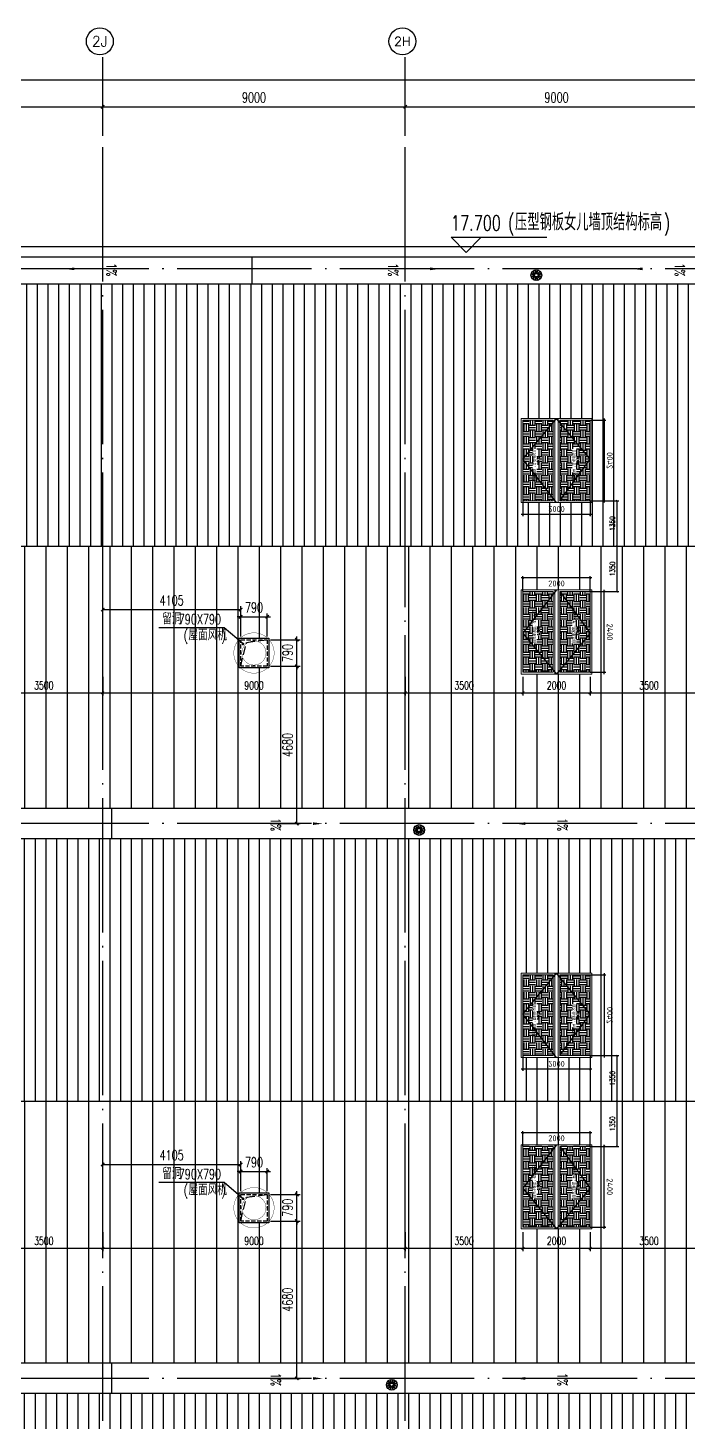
# Model space of a CAD drawing. Extents: x -1313754 to 847533, y 489853 to 941203.
# Drawn here: x 296921 to 316560, y 688271 to 729736 of the extents above; entities that cross this region are included whole.
import ezdxf
from ezdxf.enums import TextEntityAlignment as Align

# ---------------------------------------------------------------- set-up
doc = ezdxf.new("R2010")
doc.units = 0
doc.header["$LTSCALE"] = 1000
doc.header["$MEASUREMENT"] = 0
for name, pattern in [('DASH', [0.35, 0.25, -0.1]), ('DOTE', [2.42, 2, -0.2, 0.02, -0.2]), ('HIDDEN', [9.525, 6.35, -3.175])]:
    doc.linetypes.add(name, pattern=pattern)
doc.layers.get('Defpoints').update_dxf_attribs({"color": 210})
for name, color, linetype in [('A-AXIS-D', 1, 'Continuous'), ('A-AXIS-DOTE', 14, 'DOTE'), ('A-AXIS-DP', 126, 'Continuous'), ('A-AXIS-SYMB', 3, 'Continuous'), ('A-DRAIN', 142, 'Continuous'), ('A-HATCH-2', 251, 'Continuous'), ('A-LIN-V', 9, 'Continuous'), ('A-SFCE', 30, 'Continuous'), ('A-WINDOW', 140, 'Continuous'), ('AS-COLN', 6, 'Continuous'), ('AS-WALL', 40, 'Continuous'), ('AS-结构边线层', 200, 'Continuous'), ('DIM_SYMB', 3, 'Continuous'), ('PUB_TEXT', 7, 'Continuous'), ('SPACE', 7, 'Continuous'), ('SPACE_HATCH', 8, 'Continuous'), ('参考线', 8, 'Continuous'), ('外框', 1, 'HIDDEN'), ('暖通', 7, 'Continuous'), ('虹吸雨水斗', 6, 'Continuous')]:
    doc.layers.add(name, color=color, linetype=linetype)
doc.layers.add('A-加建区域', color=47, linetype='Continuous', plot=False)
doc.layers.add('成型线', color=3, linetype='Continuous', lineweight=18)
doc.styles.add('_TCH_AXIS', font='COMPLEX', dxfattribs={"bigfont": 'GBCBIG'})
doc.styles.add('_TCH_DIM', font='SIMPLEX', dxfattribs={"bigfont": 'GBCBIG'})
doc.styles.add('_TCH_DIM_T3', font='SIMPLEX', dxfattribs={"width": 0.705882, "bigfont": 'GBCBIG'})
doc.styles.add('_TCH_SPACE', font='SIMPLEX', dxfattribs={"height": 5, "bigfont": 'GBCBIG'})
doc.styles.get("Standard").update_dxf_attribs({"font": 'gbenor.shx', "bigfont": 'gbcbig.shx'})
doc.dimstyles.new('_TCH_ARCH&&100', dxfattribs={"dimtxt": 297.5, "dimasz": 100, "dimexe": 100, "dimexo": 100, "dimgap": 126.25, "dimtad": 1, "dimdec": 0, "dimzin": 0, "dimdsep": 46, "dimtxsty": '_TCH_DIM_T3', "dimblk": 'ARCHTICK', "dimcen": 0.09, "dimclrt": 7, "dimazin": 2, "dimtfac": 1, "dimtdec": 0, "dimtix": 1, "dimtmove": 2, "dimatfit": 3, "dimfxl": 0, "dimtolj": 1, "dimtzin": 0, "dimarcsym": 0})
doc.dimstyles.new('_TCH_ARCH&&50', dxfattribs={"dimtxt": 148.75, "dimasz": 50, "dimexe": 50, "dimexo": 50, "dimgap": 63.125, "dimtad": 1, "dimdec": 0, "dimzin": 0, "dimdsep": 46, "dimtxsty": '_TCH_DIM_T3', "dimblk": 'ARCHTICK', "dimcen": 0.09, "dimclrt": 7, "dimazin": 2, "dimtfac": 1, "dimtdec": 0, "dimtix": 1, "dimtmove": 2, "dimatfit": 3, "dimfxl": 0, "dimtolj": 1, "dimtzin": 0, "dimarcsym": 0})
doc.dimstyles.new('_TCH_ARCH&&80', dxfattribs={"dimtxt": 238, "dimasz": 80, "dimexe": 80, "dimexo": 80, "dimgap": 101, "dimtad": 1, "dimdec": 0, "dimzin": 0, "dimdsep": 46, "dimtxsty": '_TCH_DIM_T3', "dimblk": 'ARCHTICK', "dimcen": 0.09, "dimclrt": 7, "dimazin": 2, "dimtfac": 1, "dimtdec": 0, "dimtix": 1, "dimtmove": 2, "dimatfit": 3, "dimfxl": 0, "dimtolj": 1, "dimtzin": 0, "dimarcsym": 0})
pattern_1 = [(90, (-500100, 0), (-317.5, 0), [])]
pattern_2 = [(90, (-500100, 0), (-635, 0), [])]
pattern_3 = [(0, (0, 0), (187.5, 187.5), [187.5, -187.5]), (0, (0, 70.31), (187.5, 187.5), [187.5, -187.5]), (0, (0, 140.62), (187.5, 187.5), [187.5, -187.5]), (90, (23.44, 164.06), (-187.5, 187.5), [187.5, -187.5]), (90, (93.75, 164.06), (-187.5, 187.5), [187.5, -187.5]), (90, (164.06, 164.06), (-187.5, 187.5), [187.5, -187.5])]

# ---------------------------------------------------------------- blocks, each defined once
blk = doc.blocks.new('rrrrrrrrrrrrrrrrrrrrr')
at = {"layer": 'A-HATCH-2'}
h = blk.add_hatch(dxfattribs=at)
h.set_pattern_fill('ANSI31', color=256, scale=200, angle=45)
h.set_pattern_definition([(90, (-494320.1, 120240.46), (-317.5, 2e-14), [])])
h.paths.add_polyline_path([(-266220, 714320), (-133684.3, 714320), (-128454.2, 714320), (-128454.2, 722120), (-263984.6, 722120), (-266514.8, 714320), (-262540, 714320)])
h = blk.add_hatch(dxfattribs=at)
h.set_pattern_fill('ANSI31', color=256, scale=400, angle=45)
h.set_pattern_definition(pattern_2)
h.paths.add_polyline_path([(-266220, 714320), (-133684.3, 714320), (-128454.2, 714320), (-128454.2, 706520), (-269045, 706520), (-266514.8, 714320), (-262540, 714320)])
h = blk.add_hatch(dxfattribs=at)
h.set_pattern_fill('ANSI31', color=256, scale=200, angle=45)
h.set_pattern_definition(pattern_1)
h.paths.add_polyline_path([(-266220, 697820), (-133684.3, 697820), (-128454.2, 697820), (-128454.2, 705620), (-269337, 705620), (-271867.2, 697820), (-262540, 697820)])
h = blk.add_hatch(dxfattribs=at)
h.set_pattern_fill('ANSI31', color=256, scale=400, angle=45)
h.set_pattern_definition(pattern_2)
h.paths.add_polyline_path([(-266220, 697820), (-133684.3, 697820), (-128454.2, 697820), (-128454.2, 690020), (-274397.4, 690020), (-271867.2, 697820), (-262540, 697820)])
h = blk.add_hatch(dxfattribs=at)
h.set_pattern_fill('ANSI31', color=256, scale=200, angle=45)
h.set_pattern_definition(pattern_1)
h.paths.add_polyline_path([(-266220, 681320), (-133684.3, 681320), (-128454.2, 681320), (-128454.2, 689120), (-274689.3, 689120), (-277219.5, 681320), (-262540, 681320)])
at = {"layer": 'A-AXIS-SYMB'}
for p, q in [((-190142.6, 723060), (-190592.6, 723510)), ((-190592.6, 723510), (-187742.6, 723510)), ((-190142.6, 723060), (-189692.6, 723510))]:
    blk.add_line(p, q, dxfattribs=at)
at = {"layer": 'A-LIN-V'}
for points in [[(-128454.2, 706520), (-269045, 706520), (-263984.6, 722120), (-128454.2, 722120)], [(-128454.2, 705620), (-269337, 705620), (-274397.4, 690020)], [(-128454.2, 690020), (-274397.4, 690020)], [(-128454.2, 689120), (-274689.3, 689120)]]:
    blk.add_lwpolyline(points, dxfattribs=at)
at = {"layer": 'A-SFCE'}
for points in [[(-285554.2, 654570), (-286154.2, 654570), (-286154.2, 639420), (-128154.2, 639420), (-128154.2, 639420), (-128154.2, 723220), (-264679.1, 723220), (-286154.2, 657017.5), (-286154.2, 656070)], [(-285854.2, 654270), (-285854.2, 639720), (-128454.2, 639720), (-128454.2, 722920), (-264461, 722920), (-285854.2, 656970), (-285854.2, 656370)], [(-267250.7, 714320), (-128454.2, 714320)], [(-272605, 697820), (-128454.2, 697820)]]:
    blk.add_lwpolyline(points, dxfattribs=at)
at = {"layer": 'PUB_TEXT', "style": '_TCH_DIM', "width": 0.705882}
for s, height, p in [('17.700', 446.25, (-190593.4, 723710)), ('(', 446.2, (-188898.4, 723710)), (')', 446.2, (-184265, 723710))]:
    blk.add_text(s, height=height, dxfattribs=at).set_placement(p)
at = {"layer": 'PUB_TEXT', "style": '_TCH_DIM'}
blk.add_text('压型钢板女儿墙顶结构标高', height=506.383, dxfattribs=at).set_placement((-188688.4, 723710))
blk = doc.blocks.new('_ArchTick')
at = {"color": 0, "linetype": 'ByBlock', "const_width": 0.4}
blk.add_lwpolyline([(-0.5, -0.5), (0.5, 0.5)], dxfattribs=at)
blk = doc.blocks.new('44')
at = {"layer": 'A-AXIS-DP', "color": 1}
for p, q in [((280302, 745270), (280302, 747370)), ((277446, 744900), (279946, 744900))]:
    blk.add_line(p, q, dxfattribs=at)
for p, xscale, yscale, zscale, rotation in [((280302, 747320), -50.00000000000003, 50.00000000000003, 50.00000000000001, 270), ((280302, 745320), -50.00000000000001, 50.00000000000001, 50.00000000000001, 90), ((279896, 744900), -50, 50, 50, 180)]:
    blk.add_blockref('_ArchTick', p, dxfattribs=dict(at, xscale=xscale, yscale=yscale, zscale=zscale, rotation=rotation))
at = {"layer": 'A-AXIS-DP', "color": 1, "xscale": -50, "yscale": 50, "zscale": 50}
blk.add_blockref('_ArchTick', (277496, 744900), dxfattribs=at)
at = {"layer": 'A-AXIS-DP', "color": 1, "insert": (278696, 744737), "char_height": 175, "attachment_point": 5, "rotation": 180}
blk.add_mtext('\\A1;2400', dxfattribs=at)
blk.add_wipeout([(277446, 745270), (279946, 745270), (279946, 747370), (277446, 747370)]).dxf.layer = '参考线'
at = {"layer": 'SPACE_HATCH'}
h = blk.add_hatch(dxfattribs=at)
h.set_pattern_fill('土壤', color=1, scale=50, style=0)
h.set_pattern_definition(pattern_3)
h.paths.add_polyline_path([(277496, 746420), (279896, 746420), (279896, 747320), (277496, 747320)])
h.paths.add_polyline_path([(278352, 746904), (279057, 746904), (279057, 747034), (278352, 747034)])
h.paths.add_polyline_path([(278591, 746811), (278817, 746811), (278817, 746895), (278591, 746895)])
h = blk.add_hatch(dxfattribs=at)
h.set_pattern_fill('土壤', color=1, scale=50, style=0)
h.set_pattern_definition(pattern_3)
h.paths.add_polyline_path([(277496, 746220), (279896, 746220), (279896, 745320), (277496, 745320)])
h.paths.add_polyline_path([(278352, 745724), (279057, 745724), (279057, 745854), (278352, 745854)])
h.paths.add_polyline_path([(278591, 745631), (278817, 745631), (278817, 745715), (278591, 745715)])
at = {"layer": 'A-AXIS-DP', "color": 1}
for p, q in [((279906, 747320), (280352, 747320)), ((277496, 745320), (277496, 744850)), ((279896, 745320), (279896, 744850)), ((279906, 745320), (280352, 745320))]:
    blk.add_line(p, q, dxfattribs=at)
at = {"layer": '外框'}
for points in [[(279946, 746320), (278658, 747320), (277446, 746320)], [(279896, 746220), (278658, 745320), (277446, 746320)]]:
    blk.add_lwpolyline(points, dxfattribs=at)
at = {"layer": '成型线'}
for p, q in [((279946, 745270), (279946, 747370)), ((277496, 746420), (279896, 746420)), ((277446, 746370), (279946, 746370)), ((277446, 746270), (279946, 746270)), ((277496, 746220), (279896, 746220))]:
    blk.add_line(p, q, dxfattribs=at)
for points in [[(279946, 745270), (277446, 745270), (277446, 747370), (279946, 747370)], [(277496, 746420), (277496, 747320), (279896, 747320), (279896, 746420)], [(279896, 746220), (279896, 745320), (277496, 745320), (277496, 746220)]]:
    blk.add_lwpolyline(points, dxfattribs=at)
at = {"layer": 'A-AXIS-DP', "color": 1, "insert": (280139, 746320), "char_height": 175, "attachment_point": 5, "rotation": 270}
blk.add_mtext('\\A1;2000', dxfattribs=at)
at = {"layer": 'SPACE', "color": 1, "style": '_TCH_SPACE'}
for p in [(278365, 746930), (278365, 745750)]:
    blk.add_text('自然排烟窗，有效面积', height=96.5, dxfattribs=at).set_placement(p)
at = {"layer": 'SPACE', "color": 1, "style": '_TCH_SPACE', "width": 0.705882}
for s, height, p in [('2.16m', 59.5, (278600, 746828)), ('2', 29.8, (278792, 746863)), ('2.16m', 59.5, (278600, 745648)), ('2', 29.8, (278792, 745683))]:
    blk.add_text(s, height=height, dxfattribs=at).set_placement(p)
blk = doc.blocks.new('*D2266')
at = {"layer": 'A-WINDOW', "color": 0, "lineweight": -2}
for p, q in [((296446, 826270), (296446, 825470)), ((297796, 826270), (297796, 825470)), ((296446, 825520), (297796, 825520))]:
    blk.add_line(p, q, dxfattribs=at)
at = {"layer": 'Defpoints', "color": 0}
for p in [(296446, 826320), (297796, 826320), (297796, 825520)]:
    blk.add_point(p, dxfattribs=at)
at = {"layer": 'A-WINDOW', "color": 0, "lineweight": -2, "xscale": 50, "yscale": 50, "zscale": 50, "rotation": 180}
blk.add_blockref('_ArchTick', (296446, 825520), dxfattribs=at)
at = {"layer": 'A-WINDOW', "color": 0, "lineweight": -2, "xscale": 50, "yscale": 50, "zscale": 50}
blk.add_blockref('_ArchTick', (297796, 825520), dxfattribs=at)
at = {"layer": 'A-WINDOW', "color": 7, "insert": (297121, 825657), "char_height": 148.8, "attachment_point": 5, "style": '_TCH_DIM_T3'}
blk.add_mtext('\\A1;1350', dxfattribs=at)
blk = doc.blocks.new('*D2267')
at = {"layer": 'A-WINDOW', "color": 0, "lineweight": -2}
for p, q in [((297796, 826270), (297796, 825470)), ((299146, 826270), (299146, 825470)), ((297796, 825520), (299146, 825520))]:
    blk.add_line(p, q, dxfattribs=at)
at = {"layer": 'Defpoints', "color": 0}
for p in [(297796, 826320), (299146, 826320), (299146, 825520)]:
    blk.add_point(p, dxfattribs=at)
at = {"layer": 'A-WINDOW', "color": 0, "lineweight": -2, "xscale": 50, "yscale": 50, "zscale": 50, "rotation": 180}
blk.add_blockref('_ArchTick', (297796, 825520), dxfattribs=at)
at = {"layer": 'A-WINDOW', "color": 0, "lineweight": -2, "xscale": 50, "yscale": 50, "zscale": 50}
blk.add_blockref('_ArchTick', (299146, 825520), dxfattribs=at)
at = {"layer": 'A-WINDOW', "color": 7, "insert": (298471, 825657), "char_height": 148.8, "attachment_point": 5, "style": '_TCH_DIM_T3'}
blk.add_mtext('\\A1;1350', dxfattribs=at)
blk = doc.blocks.new('*D2079')
at = {"layer": 'A-AXIS-DP', "color": 0, "lineweight": -2}
for p, q in [((295646, 693920), (295646, 693360)), ((299146, 693920), (299146, 693360)), ((295646, 693440), (299146, 693440))]:
    blk.add_line(p, q, dxfattribs=at)
at = {"layer": 'Defpoints', "color": 0}
for p in [(295646, 694000), (299146, 694000), (299146, 693440)]:
    blk.add_point(p, dxfattribs=at)
at = {"layer": 'A-AXIS-DP', "color": 0, "lineweight": -2, "xscale": 80, "yscale": 80, "zscale": 80, "rotation": 180}
blk.add_blockref('_ArchTick', (295646, 693440), dxfattribs=at)
at = {"layer": 'A-AXIS-DP', "color": 0, "lineweight": -2, "xscale": 80, "yscale": 80, "zscale": 80}
blk.add_blockref('_ArchTick', (299146, 693440), dxfattribs=at)
at = {"layer": 'A-AXIS-DP', "color": 7, "insert": (297396, 693660), "char_height": 238, "attachment_point": 5, "style": '_TCH_DIM_T3'}
blk.add_mtext('\\A1;3500', dxfattribs=at)
blk = doc.blocks.new('*D2080')
at = {"layer": 'A-AXIS-DP', "color": 0, "lineweight": -2}
for p, q in [((299146, 693920), (299146, 693360)), ((308146, 693920), (308146, 693360)), ((299146, 693440), (308146, 693440))]:
    blk.add_line(p, q, dxfattribs=at)
at = {"layer": 'Defpoints', "color": 0}
for p in [(299146, 694000), (308146, 694000), (308146, 693440)]:
    blk.add_point(p, dxfattribs=at)
at = {"layer": 'A-AXIS-DP', "color": 0, "lineweight": -2, "xscale": 80, "yscale": 80, "zscale": 80, "rotation": 180}
blk.add_blockref('_ArchTick', (299146, 693440), dxfattribs=at)
at = {"layer": 'A-AXIS-DP', "color": 0, "lineweight": -2, "xscale": 80, "yscale": 80, "zscale": 80}
blk.add_blockref('_ArchTick', (308146, 693440), dxfattribs=at)
at = {"layer": 'A-AXIS-DP', "color": 7, "insert": (303646, 693660), "char_height": 238, "attachment_point": 5, "style": '_TCH_DIM_T3'}
blk.add_mtext('\\A1;9000', dxfattribs=at)
blk = doc.blocks.new('*D2081')
at = {"layer": 'A-AXIS-DP', "color": 0, "lineweight": -2}
for p, q in [((308146, 693920), (308146, 693360)), ((311646, 693920), (311646, 693360)), ((308146, 693440), (311646, 693440))]:
    blk.add_line(p, q, dxfattribs=at)
at = {"layer": 'Defpoints', "color": 0}
for p in [(308146, 694000), (311646, 694000), (311646, 693440)]:
    blk.add_point(p, dxfattribs=at)
at = {"layer": 'A-AXIS-DP', "color": 0, "lineweight": -2, "xscale": 80, "yscale": 80, "zscale": 80, "rotation": 180}
blk.add_blockref('_ArchTick', (308146, 693440), dxfattribs=at)
at = {"layer": 'A-AXIS-DP', "color": 0, "lineweight": -2, "xscale": 80, "yscale": 80, "zscale": 80}
blk.add_blockref('_ArchTick', (311646, 693440), dxfattribs=at)
at = {"layer": 'A-AXIS-DP', "color": 7, "insert": (309896, 693660), "char_height": 238, "attachment_point": 5, "style": '_TCH_DIM_T3'}
blk.add_mtext('\\A1;3500', dxfattribs=at)
blk = doc.blocks.new('*D2082')
at = {"layer": 'A-AXIS-DP', "color": 0, "lineweight": -2}
for p, q in [((311646, 693920), (311646, 693360)), ((313646, 693920), (313646, 693360)), ((311646, 693440), (313646, 693440))]:
    blk.add_line(p, q, dxfattribs=at)
at = {"layer": 'Defpoints', "color": 0}
for p in [(311646, 694000), (313646, 694000), (313646, 693440)]:
    blk.add_point(p, dxfattribs=at)
at = {"layer": 'A-AXIS-DP', "color": 0, "lineweight": -2, "xscale": 80, "yscale": 80, "zscale": 80, "rotation": 180}
blk.add_blockref('_ArchTick', (311646, 693440), dxfattribs=at)
at = {"layer": 'A-AXIS-DP', "color": 0, "lineweight": -2, "xscale": 80, "yscale": 80, "zscale": 80}
blk.add_blockref('_ArchTick', (313646, 693440), dxfattribs=at)
at = {"layer": 'A-AXIS-DP', "color": 7, "insert": (312646, 693660), "char_height": 238, "attachment_point": 5, "style": '_TCH_DIM_T3'}
blk.add_mtext('\\A1;2000', dxfattribs=at)
blk = doc.blocks.new('*D2083')
at = {"layer": 'A-AXIS-DP', "color": 0, "lineweight": -2}
for p, q in [((313646, 693920), (313646, 693360)), ((317146, 693920), (317146, 693360)), ((313646, 693440), (317146, 693440))]:
    blk.add_line(p, q, dxfattribs=at)
at = {"layer": 'Defpoints', "color": 0}
for p in [(313646, 694000), (317146, 694000), (317146, 693440)]:
    blk.add_point(p, dxfattribs=at)
at = {"layer": 'A-AXIS-DP', "color": 0, "lineweight": -2, "xscale": 80, "yscale": 80, "zscale": 80, "rotation": 180}
blk.add_blockref('_ArchTick', (313646, 693440), dxfattribs=at)
at = {"layer": 'A-AXIS-DP', "color": 0, "lineweight": -2, "xscale": 80, "yscale": 80, "zscale": 80}
blk.add_blockref('_ArchTick', (317146, 693440), dxfattribs=at)
at = {"layer": 'A-AXIS-DP', "color": 7, "insert": (315396, 693660), "char_height": 238, "attachment_point": 5, "style": '_TCH_DIM_T3'}
blk.add_mtext('\\A1;3500', dxfattribs=at)
blk = doc.blocks.new('*D2106')
at = {"layer": 'A-AXIS-DP', "color": 0, "lineweight": -2}
for p, q in [((295646, 710440), (295646, 709880)), ((299146, 710440), (299146, 709880)), ((295646, 709960), (299146, 709960))]:
    blk.add_line(p, q, dxfattribs=at)
at = {"layer": 'Defpoints', "color": 0}
for p in [(295646, 710520), (299146, 710520), (299146, 709960)]:
    blk.add_point(p, dxfattribs=at)
at = {"layer": 'A-AXIS-DP', "color": 0, "lineweight": -2, "xscale": 80, "yscale": 80, "zscale": 80, "rotation": 180}
blk.add_blockref('_ArchTick', (295646, 709960), dxfattribs=at)
at = {"layer": 'A-AXIS-DP', "color": 0, "lineweight": -2, "xscale": 80, "yscale": 80, "zscale": 80}
blk.add_blockref('_ArchTick', (299146, 709960), dxfattribs=at)
at = {"layer": 'A-AXIS-DP', "color": 7, "insert": (297396, 710180), "char_height": 238, "attachment_point": 5, "style": '_TCH_DIM_T3'}
blk.add_mtext('\\A1;3500', dxfattribs=at)
blk = doc.blocks.new('*D2107')
at = {"layer": 'A-AXIS-DP', "color": 0, "lineweight": -2}
for p, q in [((299146, 710440), (299146, 709880)), ((308146, 710440), (308146, 709880)), ((299146, 709960), (308146, 709960))]:
    blk.add_line(p, q, dxfattribs=at)
at = {"layer": 'Defpoints', "color": 0}
for p in [(299146, 710520), (308146, 710520), (308146, 709960)]:
    blk.add_point(p, dxfattribs=at)
at = {"layer": 'A-AXIS-DP', "color": 0, "lineweight": -2, "xscale": 80, "yscale": 80, "zscale": 80, "rotation": 180}
blk.add_blockref('_ArchTick', (299146, 709960), dxfattribs=at)
at = {"layer": 'A-AXIS-DP', "color": 0, "lineweight": -2, "xscale": 80, "yscale": 80, "zscale": 80}
blk.add_blockref('_ArchTick', (308146, 709960), dxfattribs=at)
at = {"layer": 'A-AXIS-DP', "color": 7, "insert": (303646, 710180), "char_height": 238, "attachment_point": 5, "style": '_TCH_DIM_T3'}
blk.add_mtext('\\A1;9000', dxfattribs=at)
blk = doc.blocks.new('*D2108')
at = {"layer": 'A-AXIS-DP', "color": 0, "lineweight": -2}
for p, q in [((308146, 710440), (308146, 709880)), ((311646, 710440), (311646, 709880)), ((308146, 709960), (311646, 709960))]:
    blk.add_line(p, q, dxfattribs=at)
at = {"layer": 'Defpoints', "color": 0}
for p in [(308146, 710520), (311646, 710520), (311646, 709960)]:
    blk.add_point(p, dxfattribs=at)
at = {"layer": 'A-AXIS-DP', "color": 0, "lineweight": -2, "xscale": 80, "yscale": 80, "zscale": 80, "rotation": 180}
blk.add_blockref('_ArchTick', (308146, 709960), dxfattribs=at)
at = {"layer": 'A-AXIS-DP', "color": 0, "lineweight": -2, "xscale": 80, "yscale": 80, "zscale": 80}
blk.add_blockref('_ArchTick', (311646, 709960), dxfattribs=at)
at = {"layer": 'A-AXIS-DP', "color": 7, "insert": (309896, 710180), "char_height": 238, "attachment_point": 5, "style": '_TCH_DIM_T3'}
blk.add_mtext('\\A1;3500', dxfattribs=at)
blk = doc.blocks.new('*D2109')
at = {"layer": 'A-AXIS-DP', "color": 0, "lineweight": -2}
for p, q in [((311646, 710440), (311646, 709880)), ((313646, 710440), (313646, 709880)), ((311646, 709960), (313646, 709960))]:
    blk.add_line(p, q, dxfattribs=at)
at = {"layer": 'Defpoints', "color": 0}
for p in [(311646, 710520), (313646, 710520), (313646, 709960)]:
    blk.add_point(p, dxfattribs=at)
at = {"layer": 'A-AXIS-DP', "color": 0, "lineweight": -2, "xscale": 80, "yscale": 80, "zscale": 80, "rotation": 180}
blk.add_blockref('_ArchTick', (311646, 709960), dxfattribs=at)
at = {"layer": 'A-AXIS-DP', "color": 0, "lineweight": -2, "xscale": 80, "yscale": 80, "zscale": 80}
blk.add_blockref('_ArchTick', (313646, 709960), dxfattribs=at)
at = {"layer": 'A-AXIS-DP', "color": 7, "insert": (312646, 710180), "char_height": 238, "attachment_point": 5, "style": '_TCH_DIM_T3'}
blk.add_mtext('\\A1;2000', dxfattribs=at)
blk = doc.blocks.new('*D2110')
at = {"layer": 'A-AXIS-DP', "color": 0, "lineweight": -2}
for p, q in [((313646, 710440), (313646, 709880)), ((317146, 710440), (317146, 709880)), ((313646, 709960), (317146, 709960))]:
    blk.add_line(p, q, dxfattribs=at)
at = {"layer": 'Defpoints', "color": 0}
for p in [(313646, 710520), (317146, 710520), (317146, 709960)]:
    blk.add_point(p, dxfattribs=at)
at = {"layer": 'A-AXIS-DP', "color": 0, "lineweight": -2, "xscale": 80, "yscale": 80, "zscale": 80, "rotation": 180}
blk.add_blockref('_ArchTick', (313646, 709960), dxfattribs=at)
at = {"layer": 'A-AXIS-DP', "color": 0, "lineweight": -2, "xscale": 80, "yscale": 80, "zscale": 80}
blk.add_blockref('_ArchTick', (317146, 709960), dxfattribs=at)
at = {"layer": 'A-AXIS-DP', "color": 7, "insert": (315396, 710180), "char_height": 238, "attachment_point": 5, "style": '_TCH_DIM_T3'}
blk.add_mtext('\\A1;3500', dxfattribs=at)
blk = doc.blocks.new('*D1394')
at = {"layer": 'A-AXIS-D', "color": 0, "lineweight": -2}
for p, q in [((10882, -78290), (10882, -77330)), ((10882, -77430), (19882, -77430)), ((19882, -78290), (19882, -77330))]:
    blk.add_line(p, q, dxfattribs=at)
at = {"layer": 'Defpoints', "color": 0}
for p in [(19882, -77430), (10882, -78390), (19882, -78390)]:
    blk.add_point(p, dxfattribs=at)
at = {"layer": 'A-AXIS-D', "color": 0, "lineweight": -2, "xscale": 100, "yscale": 100, "zscale": 100, "rotation": 180}
blk.add_blockref('_ArchTick', (10882, -77430), dxfattribs=at)
at = {"layer": 'A-AXIS-D', "color": 0, "lineweight": -2, "xscale": 100, "yscale": 100, "zscale": 100}
blk.add_blockref('_ArchTick', (19882, -77430), dxfattribs=at)
at = {"layer": 'A-AXIS-D', "color": 7, "insert": (15382, -77155), "char_height": 297.5, "attachment_point": 5, "style": '_TCH_DIM_T3'}
blk.add_mtext('\\A1;9000', dxfattribs=at)
blk = doc.blocks.new('*D1395')
at = {"layer": 'A-AXIS-D', "color": 0, "lineweight": -2}
for p, q in [((19882, -78290), (19882, -77330)), ((19882, -77430), (28882, -77430)), ((28882, -78290), (28882, -77330))]:
    blk.add_line(p, q, dxfattribs=at)
at = {"layer": 'Defpoints', "color": 0}
for p in [(28882, -77430), (19882, -78390), (28882, -78390)]:
    blk.add_point(p, dxfattribs=at)
at = {"layer": 'A-AXIS-D', "color": 0, "lineweight": -2, "xscale": 100, "yscale": 100, "zscale": 100, "rotation": 180}
blk.add_blockref('_ArchTick', (19882, -77430), dxfattribs=at)
at = {"layer": 'A-AXIS-D', "color": 0, "lineweight": -2, "xscale": 100, "yscale": 100, "zscale": 100}
blk.add_blockref('_ArchTick', (28882, -77430), dxfattribs=at)
at = {"layer": 'A-AXIS-D', "color": 7, "insert": (24382, -77155), "char_height": 297.5, "attachment_point": 5, "style": '_TCH_DIM_T3'}
blk.add_mtext('\\A1;9000', dxfattribs=at)
blk = doc.blocks.new('*D1396')
at = {"layer": 'A-AXIS-D', "color": 0, "lineweight": -2}
for p, q in [((28882, -78290), (28882, -77330)), ((28882, -77430), (37882, -77430)), ((37882, -78290), (37882, -77330))]:
    blk.add_line(p, q, dxfattribs=at)
at = {"layer": 'Defpoints', "color": 0}
for p in [(37882, -77430), (28882, -78390), (37882, -78390)]:
    blk.add_point(p, dxfattribs=at)
at = {"layer": 'A-AXIS-D', "color": 0, "lineweight": -2, "xscale": 100, "yscale": 100, "zscale": 100, "rotation": 180}
blk.add_blockref('_ArchTick', (28882, -77430), dxfattribs=at)
at = {"layer": 'A-AXIS-D', "color": 0, "lineweight": -2, "xscale": 100, "yscale": 100, "zscale": 100}
blk.add_blockref('_ArchTick', (37882, -77430), dxfattribs=at)
at = {"layer": 'A-AXIS-D', "color": 7, "insert": (33382, -77155), "char_height": 297.5, "attachment_point": 5, "style": '_TCH_DIM_T3'}
blk.add_mtext('\\A1;9000', dxfattribs=at)
blk = doc.blocks.new('*D1404')
at = {"layer": 'A-AXIS-D', "color": 0, "lineweight": -2}
for p, q in [((-65318, -78190), (-65318, -76530)), ((-65318, -76630), (92682, -76630)), ((92682, -78190), (92682, -76530))]:
    blk.add_line(p, q, dxfattribs=at)
at = {"layer": 'Defpoints', "color": 0}
for p in [(92682, -76630), (-65318, -78290), (92682, -78290)]:
    blk.add_point(p, dxfattribs=at)
at = {"layer": 'A-AXIS-D', "color": 0, "lineweight": -2, "xscale": 100, "yscale": 100, "zscale": 100, "rotation": 180}
blk.add_blockref('_ArchTick', (-65318, -76630), dxfattribs=at)
at = {"layer": 'A-AXIS-D', "color": 0, "lineweight": -2, "xscale": 100, "yscale": 100, "zscale": 100}
blk.add_blockref('_ArchTick', (92682, -76630), dxfattribs=at)
at = {"layer": 'A-AXIS-D', "color": 7, "insert": (13682, -76355), "char_height": 297.5, "attachment_point": 5, "style": '_TCH_DIM_T3'}
blk.add_mtext('\\A1;158000', dxfattribs=at)
blk = doc.blocks.new('*D138')
at = {"layer": 'A-AXIS-DP', "color": 0, "lineweight": -2}
for p, q in [((-1274, 395), (-1274, 495)), ((-495, 395), (-1374, 395)), ((-1274, 395), (-1274, -395)), ((-495, -395), (-1374, -395)), ((-1274, -395), (-1274, -495))]:
    blk.add_line(p, q, dxfattribs=at)
at = {"layer": 'Defpoints', "color": 0}
for p in [(-395, 395), (-1274, -395), (-395, -395)]:
    blk.add_point(p, dxfattribs=at)
at = {"layer": 'A-AXIS-DP', "color": 0, "lineweight": -2, "xscale": 100, "yscale": 100, "zscale": 100}
for p, rotation in [((-1274, 395), 270), ((-1274, -395), 90)]:
    blk.add_blockref('_ArchTick', p, dxfattribs=dict(at, rotation=rotation))
at = {"layer": 'A-AXIS-DP', "color": 7, "insert": (-999, 0), "char_height": 297.5, "attachment_point": 5, "rotation": 270, "style": '_TCH_DIM_T3'}
blk.add_mtext('\\A1;790', dxfattribs=at)
blk = doc.blocks.new('*D139')
at = {"layer": 'A-AXIS-DP', "color": 0, "lineweight": -2}
for p, q in [((-395, -495), (-395, -1178)), ((395, -495), (395, -1178)), ((-395, -1078), (-495, -1078)), ((395, -1078), (-395, -1078)), ((395, -1078), (495, -1078))]:
    blk.add_line(p, q, dxfattribs=at)
at = {"layer": 'Defpoints', "color": 0}
for p in [(-395, -395), (395, -395), (-395, -1078)]:
    blk.add_point(p, dxfattribs=at)
at = {"layer": 'A-AXIS-DP', "color": 0, "lineweight": -2, "xscale": 100, "yscale": 100, "zscale": 100}
blk.add_blockref('_ArchTick', (-395, -1078), dxfattribs=at)
at = {"layer": 'A-AXIS-DP', "color": 0, "lineweight": -2, "xscale": 100, "yscale": 100, "zscale": 100, "rotation": 180}
blk.add_blockref('_ArchTick', (395, -1078), dxfattribs=at)
at = {"layer": 'A-AXIS-DP', "color": 7, "insert": (0, -1353), "char_height": 297.5, "attachment_point": 5, "rotation": 180, "style": '_TCH_DIM_T3'}
blk.add_mtext('\\A1;790', dxfattribs=at)
blk = doc.blocks.new('*D2383')
at = {"layer": 'A-AXIS-DP', "color": 0, "lineweight": -2}
for p, q in [((299146, 711640), (299146, 712535)), ((299146, 712435), (303251, 712435)), ((303251, 711640), (303251, 712535))]:
    blk.add_line(p, q, dxfattribs=at)
at = {"layer": 'Defpoints', "color": 0}
for p in [(303251, 712435), (299146, 711540), (303251, 711540)]:
    blk.add_point(p, dxfattribs=at)
at = {"layer": 'A-AXIS-DP', "color": 0, "lineweight": -2, "xscale": 100, "yscale": 100, "zscale": 100, "rotation": 180}
blk.add_blockref('_ArchTick', (299146, 712435), dxfattribs=at)
at = {"layer": 'A-AXIS-DP', "color": 0, "lineweight": -2, "xscale": 100, "yscale": 100, "zscale": 100}
blk.add_blockref('_ArchTick', (303251, 712435), dxfattribs=at)
at = {"layer": 'A-AXIS-DP', "color": 7, "insert": (301198, 712710), "char_height": 297.5, "attachment_point": 5, "style": '_TCH_DIM_T3'}
blk.add_mtext('\\A1;4105', dxfattribs=at)
blk = doc.blocks.new('*D2430')
at = {"layer": 'A-AXIS-DP', "color": 0, "lineweight": -2}
for p, q in [((304141, 710750), (305020, 710750)), ((304920, 706070), (304920, 710750)), ((304141, 706070), (305020, 706070))]:
    blk.add_line(p, q, dxfattribs=at)
at = {"layer": 'Defpoints', "color": 0}
for p in [(304041, 710750), (304920, 710750), (304041, 706070)]:
    blk.add_point(p, dxfattribs=at)
at = {"layer": 'A-AXIS-DP', "color": 0, "lineweight": -2, "xscale": 100, "yscale": 100, "zscale": 100}
for p, rotation in [((304920, 710750), 90), ((304920, 706070), 270)]:
    blk.add_blockref('_ArchTick', p, dxfattribs=dict(at, rotation=rotation))
at = {"layer": 'A-AXIS-DP', "color": 7, "insert": (304645, 708410), "char_height": 297.5, "attachment_point": 5, "rotation": 90, "style": '_TCH_DIM_T3'}
blk.add_mtext('\\A1;4680', dxfattribs=at)
blk = doc.blocks.new('*D2438')
at = {"layer": 'A-AXIS-DP', "color": 0, "lineweight": -2}
for p, q in [((299146, 695140), (299146, 696035)), ((299146, 695935), (303251, 695935)), ((303251, 695140), (303251, 696035))]:
    blk.add_line(p, q, dxfattribs=at)
at = {"layer": 'Defpoints', "color": 0}
for p in [(303251, 695935), (299146, 695040), (303251, 695040)]:
    blk.add_point(p, dxfattribs=at)
at = {"layer": 'A-AXIS-DP', "color": 0, "lineweight": -2, "xscale": 100, "yscale": 100, "zscale": 100, "rotation": 180}
blk.add_blockref('_ArchTick', (299146, 695935), dxfattribs=at)
at = {"layer": 'A-AXIS-DP', "color": 0, "lineweight": -2, "xscale": 100, "yscale": 100, "zscale": 100}
blk.add_blockref('_ArchTick', (303251, 695935), dxfattribs=at)
at = {"layer": 'A-AXIS-DP', "color": 7, "insert": (301198, 696210), "char_height": 297.5, "attachment_point": 5, "style": '_TCH_DIM_T3'}
blk.add_mtext('\\A1;4105', dxfattribs=at)
blk = doc.blocks.new('*D2444')
at = {"layer": 'A-AXIS-DP', "color": 0, "lineweight": -2}
for p, q in [((304141, 694250), (305020, 694250)), ((304920, 689570), (304920, 694250)), ((304141, 689570), (305020, 689570))]:
    blk.add_line(p, q, dxfattribs=at)
at = {"layer": 'Defpoints', "color": 0}
for p in [(304041, 694250), (304920, 694250), (304041, 689570)]:
    blk.add_point(p, dxfattribs=at)
at = {"layer": 'A-AXIS-DP', "color": 0, "lineweight": -2, "xscale": 100, "yscale": 100, "zscale": 100}
for p, rotation in [((304920, 694250), 90), ((304920, 689570), 270)]:
    blk.add_blockref('_ArchTick', p, dxfattribs=dict(at, rotation=rotation))
at = {"layer": 'A-AXIS-DP', "color": 7, "insert": (304645, 691910), "char_height": 297.5, "attachment_point": 5, "rotation": 90, "style": '_TCH_DIM_T3'}
blk.add_mtext('\\A1;4680', dxfattribs=at)
blk = doc.blocks.new('“奔腾”虹吸雨水斗')
at = {"layer": '虹吸雨水斗', "lineweight": 25}
for p, q in [((946982, 86753), (947040, 86688)), ((947052, 86699), (946987, 86758)), ((947048, 86793), (947066, 86707)), ((947082, 86711), (947055, 86795)), ((947125, 86795), (947098, 86711)), ((947114, 86707), (947132, 86793)), ((947194, 86758), (947128, 86699)), ((947140, 86688), (947199, 86753)), ((946944, 86685), (947028, 86658)), ((947028, 86641), (946944, 86614)), ((947032, 86673), (946946, 86692)), ((946946, 86607), (947032, 86625)), ((947040, 86611), (946982, 86546)), ((946987, 86541), (947052, 86600)), ((947066, 86592), (947048, 86506)), ((947055, 86504), (947082, 86587)), ((947098, 86587), (947125, 86504)), ((947132, 86506), (947114, 86592)), ((947128, 86600), (947194, 86541)), ((947199, 86546), (947140, 86611)), ((947234, 86692), (947148, 86673)), ((947148, 86625), (947234, 86607)), ((947152, 86658), (947236, 86685)), ((947236, 86614), (947152, 86641))]:
    blk.add_line(p, q, dxfattribs=at)
for radius in [150, 47.6]:
    blk.add_circle((947090, 86649), radius, dxfattribs=at)
for centre, start, end in [((947025, 86649), 291.6382, 68.3675), ((947034, 86682), 261.6382, 38.3675), ((947034, 86617), 321.6382, 98.3675), ((947057, 86706), 231.6382, 8.3675), ((947057, 86593), 351.6382, 128.3675), ((947090, 86715), 201.6382, 338.3675), ((947090, 86584), 21.6382, 158.3675), ((947123, 86706), 171.6382, 308.3675), ((947123, 86593), 51.6382, 188.3675), ((947147, 86682), 141.6382, 278.3675), ((947147, 86617), 81.6382, 218.3675), ((947155, 86649), 111.6382, 248.3675)]:
    blk.add_arc(centre, 8.82, start, end, dxfattribs=at)
blk = doc.blocks.new('w4234233')
at = {"layer": 'A-AXIS-SYMB'}
for points in [[(355546, 826830, 0, 0, 0), (355546, 825680, 0, 80, 0), (355546, 825980, 0, 0, 0)], [(355546, 818810, 0, 0, 0), (355546, 819960, 0, 80, 0), (355546, 819660, 0, 0, 0)]]:
    blk.add_lwpolyline(points, format="xyseb", dxfattribs=at)
at = {"layer": 'PUB_TEXT', "style": '_TCH_DIM', "width": 0.705882}
for p in [(355376, 826935), (355376, 818407)]:
    blk.add_text('1%%%', height=297.5, dxfattribs=at).set_placement(p)
blk = doc.blocks.new('21321423')
at = {"layer": 'A-DRAIN'}
for p, q in [((303597, 722120), (303597, 722920)), ((299407, 706520), (299407, 705620)), ((299407, 690020), (299407, 689120))]:
    blk.add_line(p, q, dxfattribs=at)
at = {"layer": 'A-加建区域', "rotation": 270}
for p in [(-527674, 1078116), (-510774, 1078116), (-514263, 1061616), (-514263, 1045116)]:
    blk.add_blockref('w4234233', p, dxfattribs=at)
at = {"layer": '虹吸雨水斗', "xscale": 1.061320754715, "yscale": 1.061320754715, "zscale": 1.061320754715}
for p in [(-693121, 630419), (-696609, 613919), (-697422, 597419)]:
    blk.add_blockref('“奔腾”虹吸雨水斗', p, dxfattribs=at)
blk = doc.blocks.new('eeee')
at = {"layer": 'A-LIN-V'}
blk.add_blockref('44', (16550, 81000), dxfattribs=at)
at = {"layer": 'A-LIN-V', "xscale": -0.9999999999999998}
blk.add_blockref('44', (579041.6, 81000), dxfattribs=at)
at = {"layer": 'A-WINDOW', "color": 1}
for p1, p2, picture, middle in [((296445.9, 826320), (297795.8, 826320), '*D2266', (297120.8, 825657.5)), ((297795.8, 826320), (299145.8, 826320), '*D2267', (298470.8, 825657.5))]:
    dim = blk.add_aligned_dim(p1=p1, p2=p2, distance=-800, dimstyle='_TCH_ARCH&&50', dxfattribs=at)
    dim.commit()
    dim.dimension.update_dxf_attribs({"geometry": picture, "text_midpoint": middle})
blk = doc.blocks.new('423432432222')
at = {"layer": 'A-WINDOW', "rotation": 90}
blk.add_blockref('eeee', (1193916, 416524), dxfattribs=at)
blk = doc.blocks.new('242343243')
at = {"layer": 'A-WINDOW'}
for p in [(-53950, 0), (-53950, -16500)]:
    blk.add_blockref('423432432222', p, dxfattribs=at)
at = {"layer": 'A-AXIS-DP'}
for p1, p2, picture, middle in [((295645.9, 710520), (299145.8, 710520), '*D2106', (297395.9, 710180)), ((299145.8, 710520), (308145.8, 710520), '*D2107', (303645.8, 710180)), ((295645.9, 694000), (299145.8, 694000), '*D2079', (297395.9, 693660)), ((299145.8, 694000), (308145.8, 694000), '*D2080', (303645.8, 693660))]:
    dim = blk.add_aligned_dim(p1=p1, p2=p2, distance=-560, dimstyle='_TCH_ARCH&&80', dxfattribs=at)
    dim.commit()
    dim.dimension.update_dxf_attribs({"geometry": picture, "text_midpoint": middle})
for p1, p2, picture, middle in [((308145.8, 710520), (311645.9, 710520), '*D2108', (309895.9, 710180)), ((311645.9, 710520), (313645.9, 710520), '*D2109', (312645.9, 710180)), ((313645.9, 710520), (317145.8, 710520), '*D2110', (315395.9, 710180)), ((308145.8, 694000), (311645.9, 694000), '*D2081', (309895.9, 693660)), ((311645.9, 694000), (313645.9, 694000), '*D2082', (312645.9, 693660)), ((313645.9, 694000), (317145.8, 694000), '*D2083', (315395.9, 693660))]:
    dim = blk.add_aligned_dim(p1=p1, p2=p2, distance=-560, dimstyle='_TCH_ARCH&&80', dxfattribs=at)
    dim.commit()
    dim.dimension.update_dxf_attribs({"geometry": picture, "text_midpoint": middle})
blk = doc.blocks.new('dote')
at = {"layer": 'A-AXIS-D'}
for centre in [(19797.3, -75483.9), (28797.3, -75483.9)]:
    blk.add_circle(centre, 400, dxfattribs=at)
at = {"layer": 'A-AXIS-DOTE', "ltscale": 2}
for p, q in [((19882.2, -169748.9), (19882.2, -75950)), ((28882.2, -169748.9), (28882.2, -75950)), ((98696.4, -82250), (-75513.6, -82250)), ((98696.4, -98750), (-75513.6, -98750)), ((98696.4, -115250), (-75513.6, -115250))]:
    blk.add_line(p, q, dxfattribs=at)
at = {"layer": 'PUB_TEXT', "style": '_TCH_AXIS'}
for s, height, p, p2 in [('2J', 314.07, (19565.5, -75640.9), (20029.1, -75640.9)), ('2H', 260.31, (28549.4, -75614), (29045.2, -75614))]:
    blk.add_text(s, height=height, dxfattribs=at).set_placement(p, p2, align=Align.FIT)
at = {"layer": 'A-AXIS-D'}
for base, p1, p2, picture, middle in [((92682.2, -76630), (-65317.8, -78290), (92682.2, -78290), '*D1404', (13682.2, -76355)), ((19882.2, -77430), (10882.2, -78390), (19882.2, -78390), '*D1394', (15382.2, -77155)), ((28882.2, -77430), (19882.2, -78390), (28882.2, -78390), '*D1395', (24382.2, -77155)), ((37882.2, -77430), (28882.2, -78390), (37882.2, -78390), '*D1396', (33382.2, -77155))]:
    dim = blk.add_linear_dim(base=base, p1=p1, p2=p2, angle=0, dimstyle='_TCH_ARCH&&100', override={"dimgap": 0}, dxfattribs=at)
    dim.commit()
    dim.dimension.update_dxf_attribs({"geometry": picture, "text_midpoint": middle, "dimtype": 161})
blk = doc.blocks.new('fengji')
at = {"layer": 'DIM_SYMB'}
blk.add_line((884.2, -747.9), (2834.2, -747.9), dxfattribs=at)
at = {"layer": 'DIM_SYMB', "color": 7, "style": '_TCH_DIM', "width": 0.705882}
for s, p in [(')', (967.7, -372.9)), ('(', (2090.7, -372.9)), ('790X790', (2237.7, -852.9))]:
    blk.add_text(s, height=297.5, rotation=180, dxfattribs=at).set_placement(p)
at = {"layer": 'DIM_SYMB', "color": 7, "style": '_TCH_DIM'}
for s, p in [('屋面风机', (1950.7, -372.9)), ('留洞', (2729.2, -852.9))]:
    blk.add_text(s, height=337.59, rotation=180, dxfattribs=at).set_placement(p)
blk.add_wipeout([(-445, 445), (445, 445), (445, -445), (-445, -445)]).dxf.layer = '参考线'
at = {"layer": 'A-HATCH-2', "const_width": 10}
for points in [[(0, -600.2, -1), (0, 600.2, -1)], [(0, -600.2, 1), (0, 600.2, 1)]]:
    blk.add_lwpolyline(points, format="xyb", dxfattribs=at)
at = {"layer": 'A-HATCH-2', "linetype": 'DASH', "const_width": 10}
for points in [[(0, -358.3, -1), (0, 358.3, -1)], [(0, -358.3, 1), (0, 358.3, 1)]]:
    blk.add_lwpolyline(points, format="xyb", dxfattribs=at)
at = {"layer": 'AS-COLN', "ltscale": 0.5}
blk.add_lwpolyline([(-445, 445), (445, 445), (445, -445), (-445, -445)], close=True, dxfattribs=at)
at = {"layer": 'AS-COLN', "linetype": 'DASH', "ltscale": 0.5}
blk.add_lwpolyline([(-395, 395), (395, 395), (395, -395), (-395, -395)], close=True, dxfattribs=at)
at = {"layer": 'AS-结构边线层', "linetype": 'DASH'}
blk.add_lwpolyline([(395, 395), (225.4, -315), (-395, -395)], dxfattribs=at)
at = {"layer": 'DIM_SYMB'}
blk.add_line((324.2, -267.9), (884.2, -747.9), dxfattribs=at)
at = {"layer": 'DIM_SYMB', "const_width": 40}
blk.add_lwpolyline([(310.3, -253.5, -1), (338.1, -282.3, -1)], format="xyb", close=True, dxfattribs=at)
at = {"layer": 'A-AXIS-DP'}
for p1, distance, picture, middle in [((-395, 395), -879.2, '*D138', (-999.2, 0)), ((395, -395), 682.9, '*D139', (0, -1352.9))]:
    dim = blk.add_aligned_dim(p1=p1, p2=(-395, -395), distance=distance, dimstyle='_TCH_ARCH&&100', dxfattribs=at)
    dim.commit()
    dim.dimension.update_dxf_attribs({"geometry": picture, "text_midpoint": middle})
blk = doc.blocks.new('2312321321')
at = {"layer": '暖通', "rotation": 180}
for p in [(303645.8, 711145), (303645.8, 694645)]:
    blk.add_blockref('fengji', p, dxfattribs=at)
at = {"layer": 'A-AXIS-DP'}
for p1, p2, distance, picture, middle in [((299145.8, 711540), (303250.8, 711540), 895, '*D2383', (301198.3, 712710)), ((304040.8, 706070), (304040.8, 710750), -879.2, '*D2430', (304645, 708410)), ((299145.8, 695040), (303250.8, 695040), 895, '*D2438', (301198.3, 696210)), ((304040.8, 689570), (304040.8, 694250), -879.2, '*D2444', (304645, 691910))]:
    dim = blk.add_aligned_dim(p1=p1, p2=p2, distance=distance, dimstyle='_TCH_ARCH&&100', dxfattribs=at)
    dim.commit()
    dim.dimension.update_dxf_attribs({"geometry": picture, "text_midpoint": middle})

msp = doc.modelspace()

# ---------------------------------------------------------------- block references
msp.add_blockref('rrrrrrrrrrrrrrrrrrrrr', (500100, 0))

# ---------------------------------------------------------------- next in the draw order: block references
at = {"layer": 'A-WINDOW'}
msp.add_blockref('242343243', (0, 0), dxfattribs=at)

# ---------------------------------------------------------------- next in the draw order: block references
at = {"layer": 'AS-WALL'}
msp.add_blockref('dote', (279263.6, 804820), dxfattribs=at)

# ---------------------------------------------------------------- next in the draw order: block references
at = {"layer": '暖通', "color": 7}
msp.add_blockref('2312321321', (0, 0), dxfattribs=at)

# ---------------------------------------------------------------- next in the draw order: block references
at = {"layer": '虹吸雨水斗', "linetype": 'Continuous'}
msp.add_blockref('21321423', (0, 0), dxfattribs=at)

doc.saveas('drawing.dxf')
